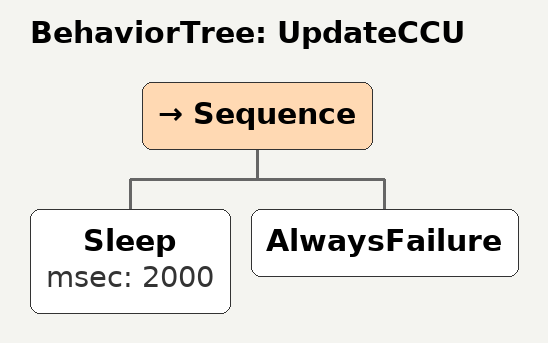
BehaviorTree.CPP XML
<?xml version="1.0" encoding="UTF-8"?>
<root BTCPP_format="4" main_tree_to_execute="MainTree">

    <BehaviorTree ID="UpdateCCU">
        <Sequence>
            <Sleep msec="2000"/>
            <AlwaysFailure/>
        </Sequence>
    </BehaviorTree>

</root>
